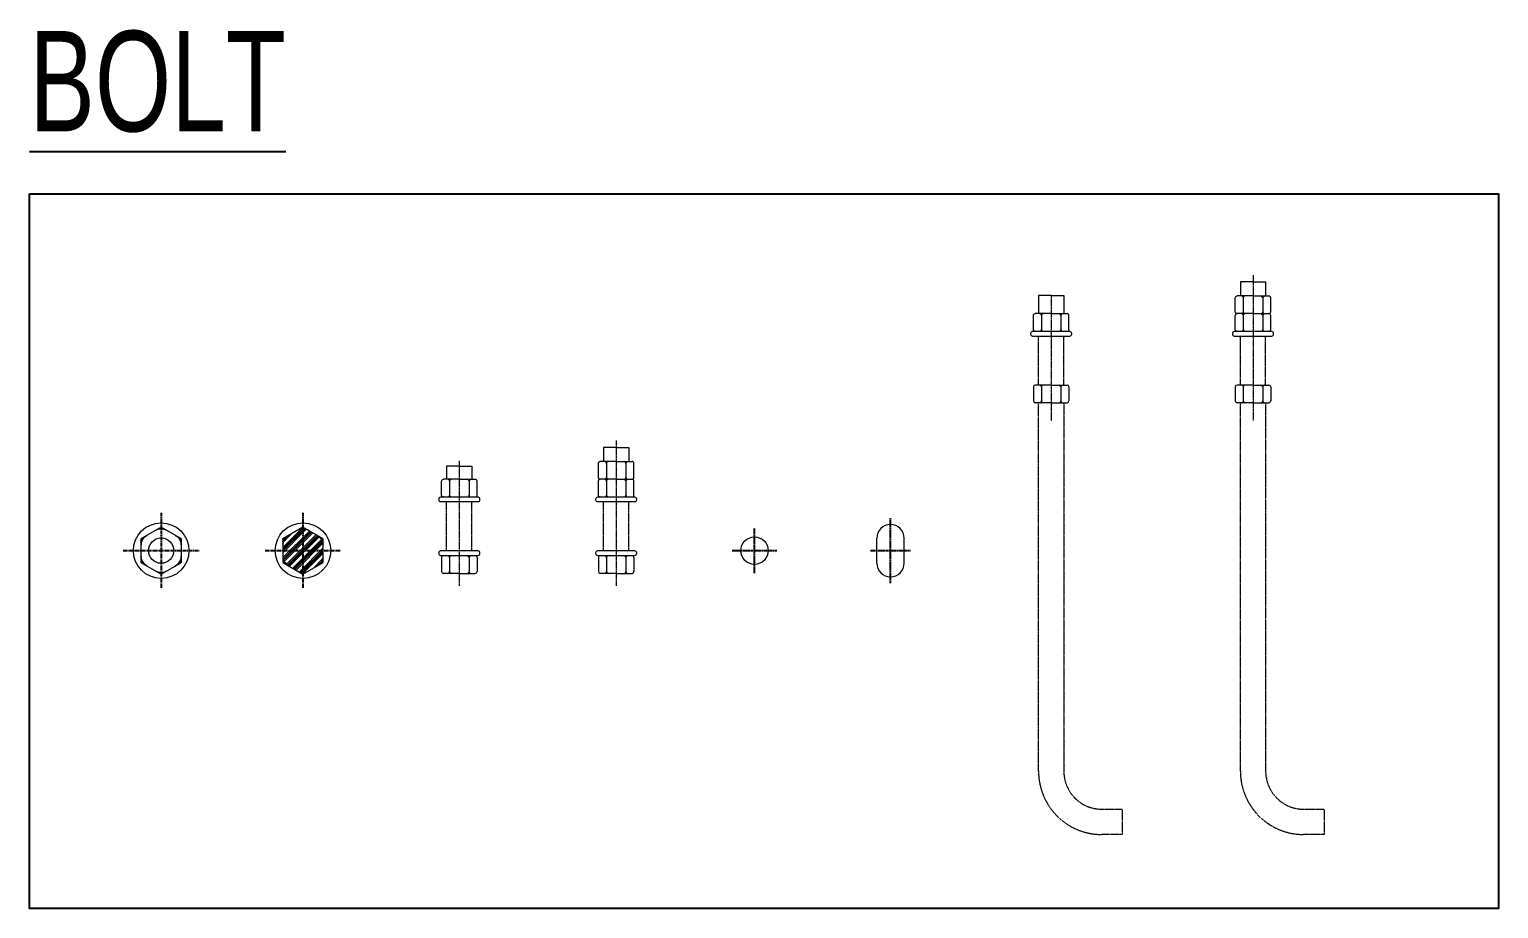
# Model space of a CAD drawing. Header units: millimetres. Extents: x -146681 to 1327256, y -72704 to 46237.
# Drawn here: x -137649 to -136254, y -43015 to -42181 of the extents above; entities that cross this region are included whole.
import ezdxf

# ---------------------------------------------------------------- set-up
doc = ezdxf.new("R2010")
doc.units = ezdxf.units.MM
doc.header["$MEASUREMENT"] = 0
for name, pattern in [('CENTER', [2, 1.25, -0.25, 0.25, -0.25]), ('CENTER2', [1.125, 0.75, -0.125, 0.125, -0.125]), ('HIDDEN2', [0.1875, 0.125, -0.0625])]:
    doc.linetypes.add(name, pattern=pattern)
doc.layers.add('KC2-CENTER', color=242, linetype='CENTER')
doc.layers.add('KC2-THIN', color=8, linetype='Continuous')
doc.layers.add('S-Bolts', color=171, linetype='Continuous', lineweight=15)
doc.layers.add('ZL_BuLon', color=150, linetype='Continuous', lineweight=13)
doc.styles.add('KC2 - Tieu de', font='arial.ttf', dxfattribs={"width": 0.7})
pattern_1 = [(195, (0, -6e-13), (0.147915, -0.552027), [])]
pattern_2 = [(255, (0, -6e-13), (0.552027, -0.147915), [])]
pattern_3 = [(315, (0, -6e-13), (0.404112, 0.404112), [])]
pattern_4 = [(15, (0, -6e-13), (-0.147915, 0.552027), [])]
pattern_5 = [(75, (0, -6e-13), (-0.552027, 0.147915), [])]
pattern_6 = [(135, (0, -6e-13), (-0.404112, -0.404112), [])]
pattern_7 = [(195, (-5859.72523, -9326.06722), (-0.05694019, 0.2125036817), [])]
pattern_8 = [(165, (-5859.72523, 9395.17492), (-0.05694019, -0.2125036817), [])]
pattern_9 = [(345, (5859.72523, -9326.06722), (0.05694019, 0.2125036817), [])]
pattern_10 = [(15, (5859.72523, 9395.17492), (0.05694019, -0.2125036817), [])]
pattern_11 = [(195, (-5859.72523, -9309.26722), (-0.05694019, 0.2125036817), [])]
pattern_12 = [(165, (-5859.72523, 9411.97492), (-0.05694019, -0.2125036817), [])]
pattern_13 = [(345, (5859.72523, -9309.26722), (0.05694019, 0.2125036817), [])]
pattern_14 = [(15, (5859.72523, 9411.97492), (0.05694019, -0.2125036817), [])]
pattern_15 = [(165, (-5859.72523, 9352.22107), (-0.05694019, -0.2125036817), [])]
pattern_16 = [(195, (-5859.72523, -9369.02107), (-0.05694019, 0.2125036817), [])]
pattern_17 = [(15, (5859.72523, 9352.22107), (0.05694019, -0.2125036817), [])]
pattern_18 = [(345, (5859.72523, -9369.02107), (0.05694019, 0.2125036817), [])]

# ---------------------------------------------------------------- blocks, each defined once
blk = doc.blocks.new('BOLT - PLANmt1')
at = {"layer": 'ZL_BuLon'}
h = blk.add_hatch(dxfattribs=at)
h.set_pattern_fill('ANSI31', color=250, scale=0.18, angle=210, style=0)
h.set_pattern_definition(pattern_2)
h.paths.add_polyline_path([(-19.2, 11.1), (-17.8, 10.2, -0.129049), (-13.9, 14.2)])
h.paths.add_polyline_path([(-17.8, 10.2), (-19.2, 11.1), (-19.2, 4.9, -0.129049)])
h = blk.add_hatch(dxfattribs=at)
h.set_pattern_fill('ANSI31', color=250, scale=0.18, angle=150, style=0)
h.set_pattern_definition(pattern_1)
h.paths.add_polyline_path([(0, 22.2), (0, 20.5, -0.129049), (5.3, 19.1)])
h.paths.add_polyline_path([(0, 20.5), (0, 22.2), (-5.3, 19.1, -0.129049)])
h = blk.add_hatch(dxfattribs=at)
h.set_pattern_fill('ANSI31', color=250, scale=0.18, angle=90, style=0)
h.set_pattern_definition(pattern_6)
h.paths.add_polyline_path([(19.2, 11.1), (17.8, 10.2, -0.129049), (19.2, 4.9)])
h.paths.add_polyline_path([(17.8, 10.2), (19.2, 11.1), (13.9, 14.2, -0.129049)])
h = blk.add_hatch(dxfattribs=at)
h.set_pattern_fill('ANSI31', color=250, scale=0.18, angle=270, style=0)
h.set_pattern_definition(pattern_3)
h.paths.add_polyline_path([(-19.2, -11.1), (-17.8, -10.2, -0.129049), (-19.2, -4.9)])
h.paths.add_polyline_path([(-17.8, -10.2), (-19.2, -11.1), (-13.9, -14.2, -0.129049)])
h = blk.add_hatch(dxfattribs=at)
h.set_pattern_fill('ANSI31', color=250, scale=0.18, angle=30, style=0)
h.set_pattern_definition(pattern_5)
h.paths.add_polyline_path([(19.2, -11.1), (17.8, -10.2, -0.129049), (13.9, -14.2)])
h.paths.add_polyline_path([(17.8, -10.2), (19.2, -11.1), (19.2, -4.9, -0.129049)])
h = blk.add_hatch(dxfattribs=at)
h.set_pattern_fill('ANSI31', color=250, scale=0.18, angle=330, style=0)
h.set_pattern_definition(pattern_4)
h.paths.add_polyline_path([(0, -22.2), (0, -20.5, -0.129049), (-5.3, -19.1)])
h.paths.add_polyline_path([(0, -20.5), (0, -22.2), (5.3, -19.1, -0.129049)])
at = {"layer": 'KC2-CENTER', "linetype": 'CENTER2', "ltscale": 5}
blk.add_line((0, 36), (0, -36), dxfattribs=at)
blk.add_lwpolyline([(-36, 0), (36, 0)], dxfattribs=at)
at = {"layer": 'ZL_BuLon', "color": 0, "linetype": 'Continuous'}
blk.add_lwpolyline([(19.2, -11.1), (19.2, 11.1), (0, 22.2), (-19.2, 11.1), (-19.2, -11.1), (0, -22.2)], close=True, dxfattribs=at)
at = {"layer": 'ZL_BuLon', "color": 250, "linetype": 'Continuous'}
blk.add_circle((0, 0), 26.4, dxfattribs=at)
at = {"layer": 'ZL_BuLon'}
blk.add_circle((0, 0), 12, dxfattribs=at)
for centre, start, end in [((-8.4, 4.8), 119.4134, 180.5866), ((0, 9.7), 59.4134, 120.5866), ((8.4, 4.8), 359.4134, 60.5866), ((-8.4, -4.8), 179.4134, 240.5866), ((8.4, -4.8), 299.4134, 0.5866), ((0, -9.7), 239.4134, 300.5866)]:
    blk.add_arc(centre, 10.8, start, end, dxfattribs=at)
blk = doc.blocks.new('BOLT - PLANmt2')
at = {"layer": 'ZL_BuLon'}
h = blk.add_hatch(dxfattribs=at)
h.set_pattern_fill('ANSI34', color=250, scale=0.36, style=0)
h.set_pattern_definition([(45, (0, -6e-13), (-4.8493, 4.8493), []), (45, (1.6164, -6e-13), (-4.8493, 4.8493), []), (45, (3.233, -6e-13), (-4.8493, 4.8493), []), (45, (4.8493, -6e-13), (-4.8493, 4.8493), [])])
h.paths.add_polyline_path([(13.9, 14.2), (5.3, 19.1, 0.129049), (0, 20.5), (0, 0), (19.2, 0), (19.2, 4.7, -0.000002), (19.2, 4.7, 0.000002), (19.2, 4.7), (19.2, 4.9, 0.262471)])
h.paths.add_polyline_path([(0, 20.5, 0.129049), (-5.3, 19.1), (-13.9, 14.2, 0.262471), (-19.2, 4.9), (-19.2, 0), (0, 0)])
h.paths.add_polyline_path([(0, 0), (-19.2, 0), (-19.2, -4.9, 0.262471), (-13.9, -14.2), (-5.3, -19.1, 0.129049), (0, -20.5)])
h.paths.add_polyline_path([(19.2, -4.9), (19.2, 0), (0, 0), (0, -20.5, 0.129049), (5.3, -19.1), (13.9, -14.2, 0.262471)])
h = blk.add_hatch(dxfattribs=at)
h.set_pattern_fill('ANSI31', color=250, scale=0.18, angle=210, style=0)
h.set_pattern_definition(pattern_2)
h.paths.add_polyline_path([(-19.2, 11.1), (-17.8, 10.2, -0.129049), (-13.9, 14.2)])
h.paths.add_polyline_path([(-17.8, 10.2), (-19.2, 11.1), (-19.2, 4.9, -0.129049)])
h = blk.add_hatch(dxfattribs=at)
h.set_pattern_fill('ANSI31', color=250, scale=0.18, angle=150, style=0)
h.set_pattern_definition(pattern_1)
h.paths.add_polyline_path([(0, 22.2), (0, 20.5, -0.129049), (5.3, 19.1)])
h.paths.add_polyline_path([(0, 20.5), (0, 22.2), (-5.3, 19.1, -0.129049)])
h = blk.add_hatch(dxfattribs=at)
h.set_pattern_fill('ANSI31', color=250, scale=0.18, angle=90, style=0)
h.set_pattern_definition(pattern_6)
h.paths.add_polyline_path([(19.2, 11.1), (17.8, 10.2, -0.129049), (19.2, 4.9)])
h.paths.add_polyline_path([(17.8, 10.2), (19.2, 11.1), (13.9, 14.2, -0.129049)])
h = blk.add_hatch(dxfattribs=at)
h.set_pattern_fill('ANSI31', color=250, scale=0.18, angle=270, style=0)
h.set_pattern_definition(pattern_3)
h.paths.add_polyline_path([(-19.2, -11.1), (-17.8, -10.2, -0.129049), (-19.2, -4.9)])
h.paths.add_polyline_path([(-17.8, -10.2), (-19.2, -11.1), (-13.9, -14.2, -0.129049)])
h = blk.add_hatch(dxfattribs=at)
h.set_pattern_fill('ANSI31', color=250, scale=0.18, angle=30, style=0)
h.set_pattern_definition(pattern_5)
h.paths.add_polyline_path([(19.2, -11.1), (17.8, -10.2, -0.129049), (13.9, -14.2)])
h.paths.add_polyline_path([(17.8, -10.2), (19.2, -11.1), (19.2, -4.9, -0.129049)])
h = blk.add_hatch(dxfattribs=at)
h.set_pattern_fill('ANSI31', color=250, scale=0.18, angle=330, style=0)
h.set_pattern_definition(pattern_4)
h.paths.add_polyline_path([(0, -22.2), (0, -20.5, -0.129049), (-5.3, -19.1)])
h.paths.add_polyline_path([(0, -20.5), (0, -22.2), (5.3, -19.1, -0.129049)])
at = {"layer": 'KC2-CENTER', "linetype": 'CENTER2', "ltscale": 5}
blk.add_line((0, 36), (0, -36), dxfattribs=at)
blk.add_lwpolyline([(-36, 0), (36, 0)], dxfattribs=at)
at = {"layer": 'ZL_BuLon', "color": 0, "linetype": 'Continuous'}
blk.add_lwpolyline([(19.2, -11.1), (19.2, 11.1), (0, 22.2), (-19.2, 11.1), (-19.2, -11.1), (0, -22.2)], close=True, dxfattribs=at)
at = {"layer": 'ZL_BuLon', "color": 250, "linetype": 'Continuous'}
blk.add_circle((0, 0), 26.4, dxfattribs=at)
at = {"layer": 'ZL_BuLon'}
for centre, start, end in [((-8.4, 4.8), 119.4134, 180.5866), ((0, 9.7), 59.4134, 120.5866), ((8.4, 4.8), 359.4134, 60.5866), ((-8.4, -4.8), 179.4134, 240.5866), ((8.4, -4.8), 299.4134, 0.5866), ((0, -9.7), 239.4134, 300.5866)]:
    blk.add_arc(centre, 10.8, start, end, dxfattribs=at)
blk = doc.blocks.new('BOLT - PLANmt3')
at = {"layer": 'ZL_BuLon'}
h = blk.add_hatch(dxfattribs=at)
h.set_pattern_fill('ANSI31', color=8, scale=1.76, angle=30, style=0)
h.set_pattern_definition([(195, (-5859.72523, -9326.06722), (-0.05694019, 0.2125036817), [])])
edge = h.paths.add_edge_path()
edge.add_line((-9.2, 66.2), (-9.2, 66.2))
edge.add_ellipse((-10.9, 66), major_axis=(-1.22, -1.22), ratio=1, start_angle=141.1342, end_angle=215.0819)
edge.add_line((-10.6, 67.7), (-10.6, 67.8))
edge.add_line((-10.6, 67.8), (-7.7, 67.8))
edge.add_line((-7.7, 67.8), (-7.7, 67.7))
edge.add_ellipse((-7.5, 66), major_axis=(-1.22, -1.22), ratio=1, start_angle=232.9978, end_angle=308.8658)
h = blk.add_hatch(dxfattribs=at)
h.set_pattern_fill('ANSI31', color=8, scale=1.76, angle=30, style=0)
h.set_pattern_definition([(345, (5859.72523, -9326.06722), (0.05694019, 0.2125036817), [])])
edge = h.paths.add_edge_path()
edge.add_line((9.2, 66.2), (9.2, 66.2))
edge.add_ellipse((10.9, 66), major_axis=(1.22, -1.22), ratio=1, start_angle=144.9181, end_angle=218.8658, ccw=False)
edge.add_line((10.6, 67.7), (10.6, 67.8))
edge.add_line((10.6, 67.8), (7.7, 67.8))
edge.add_line((7.7, 67.8), (7.7, 67.7))
edge.add_ellipse((7.5, 66), major_axis=(1.22, -1.22), ratio=1, start_angle=51.1342, end_angle=127.0022, ccw=False)
h = blk.add_hatch(dxfattribs=at)
h.set_pattern_fill('ANSI31', color=8, scale=1.76, angle=30, style=0)
h.set_pattern_definition([(165, (-5859.72523, 9395.17492), (-0.05694019, -0.2125036817), [])])
edge = h.paths.add_edge_path()
edge.add_line((-9.2, 52.5), (-9.2, 52.5))
edge.add_ellipse((-10.9, 52.7), major_axis=(-1.22, -1.22), ratio=1, start_angle=54.9181, end_angle=128.8658, ccw=False)
edge.add_line((-10.6, 51), (-10.6, 51))
edge.add_line((-10.6, 51), (-7.7, 51))
edge.add_line((-7.7, 51), (-7.7, 51))
edge.add_ellipse((-7.5, 52.7), major_axis=(-1.22, -1.22), ratio=1, start_angle=321.1342, end_angle=397.0022, ccw=False)
h = blk.add_hatch(dxfattribs=at)
h.set_pattern_fill('ANSI31', color=8, scale=1.76, angle=30, style=0)
h.set_pattern_definition([(15, (5859.72523, 9395.17492), (0.05694019, -0.2125036817), [])])
edge = h.paths.add_edge_path()
edge.add_line((9.2, 52.5), (9.2, 52.5))
edge.add_ellipse((10.9, 52.7), major_axis=(1.22, -1.22), ratio=1, start_angle=231.1342, end_angle=305.0819)
edge.add_line((10.6, 51), (10.6, 51))
edge.add_line((10.6, 51), (7.7, 51))
edge.add_line((7.7, 51), (7.7, 51))
edge.add_ellipse((7.5, 52.7), major_axis=(1.22, -1.22), ratio=1, start_angle=-37.0022, end_angle=38.8658)
h = blk.add_hatch(dxfattribs=at)
h.set_pattern_fill('ANSI31', color=8, scale=1.76, angle=30, style=0)
h.set_pattern_definition([(195, (-5859.72523, -9373.82107), (-0.05694019, 0.2125036817), [])])
edge = h.paths.add_edge_path()
edge.add_line((-9.2, -6.3), (-9.2, -6.3))
edge.add_ellipse((-10.9, -6.5), major_axis=(-1.22, -1.22), ratio=1, start_angle=141.1342, end_angle=215.0819)
edge.add_line((-10.6, -4.8), (-10.6, -4.8))
edge.add_line((-10.6, -4.8), (-7.7, -4.8))
edge.add_line((-7.7, -4.8), (-7.7, -4.8))
edge.add_ellipse((-7.5, -6.5), major_axis=(-1.22, -1.22), ratio=1, start_angle=232.9978, end_angle=308.8658)
h = blk.add_hatch(dxfattribs=at)
h.set_pattern_fill('ANSI31', color=8, scale=1.76, angle=30, style=0)
h.set_pattern_definition([(345, (5859.72523, -9373.82107), (0.05694019, 0.2125036817), [])])
edge = h.paths.add_edge_path()
edge.add_line((9.2, -6.3), (9.2, -6.3))
edge.add_ellipse((10.9, -6.5), major_axis=(1.22, -1.22), ratio=1, start_angle=144.9181, end_angle=218.8658, ccw=False)
edge.add_line((10.6, -4.8), (10.6, -4.8))
edge.add_line((10.6, -4.8), (7.7, -4.8))
edge.add_line((7.7, -4.8), (7.7, -4.8))
edge.add_ellipse((7.5, -6.5), major_axis=(1.22, -1.22), ratio=1, start_angle=51.1342, end_angle=127.0022, ccw=False)
h = blk.add_hatch(dxfattribs=at)
h.set_pattern_fill('ANSI31', color=8, scale=1.76, angle=30, style=0)
h.set_pattern_definition([(165, (-5859.72523, 9347.42107), (-0.05694019, -0.2125036817), [])])
edge = h.paths.add_edge_path()
edge.add_line((-9.2, -20.1), (-9.2, -20.1))
edge.add_ellipse((-10.9, -19.9), major_axis=(-1.22, -1.22), ratio=1, start_angle=54.9181, end_angle=128.8658, ccw=False)
edge.add_line((-10.6, -21.6), (-10.6, -21.6))
edge.add_line((-10.6, -21.6), (-7.7, -21.6))
edge.add_line((-7.7, -21.6), (-7.7, -21.6))
edge.add_ellipse((-7.5, -19.9), major_axis=(-1.22, -1.22), ratio=1, start_angle=321.1342, end_angle=397.0022, ccw=False)
h = blk.add_hatch(dxfattribs=at)
h.set_pattern_fill('ANSI31', color=8, scale=1.76, angle=30, style=0)
h.set_pattern_definition([(15, (5859.72523, 9347.42107), (0.05694019, -0.2125036817), [])])
edge = h.paths.add_edge_path()
edge.add_line((9.2, -20.1), (9.2, -20.1))
edge.add_ellipse((10.9, -19.9), major_axis=(1.22, -1.22), ratio=1, start_angle=231.1342, end_angle=305.0819)
edge.add_line((10.6, -21.6), (10.6, -21.6))
edge.add_line((10.6, -21.6), (7.7, -21.6))
edge.add_line((7.7, -21.6), (7.7, -21.6))
edge.add_ellipse((7.5, -19.9), major_axis=(1.22, -1.22), ratio=1, start_angle=-37.0022, end_angle=38.8658)
at = {"layer": 'ZL_BuLon', "color": 8, "linetype": 'CENTER2'}
blk.add_line((0, 85.3), (0, -33.5), dxfattribs=at)
at = {"layer": 'ZL_BuLon', "color": 8}
for p, q in [((0, 67.8), (-15.1, 67.8)), ((-9.2, 66), (-9.2, 52.7)), ((0, 67.8), (15.1, 67.8)), ((9.2, 66), (9.2, 52.7)), ((-16.8, -6.5), (-16.8, -19.9)), ((-9.2, -6.5), (-9.2, -19.9)), ((9.2, -6.5), (9.2, -19.9)), ((16.8, -6.5), (16.8, -19.9)), ((0, -21.6), (-15.1, -21.6)), ((0, -21.6), (15.1, -21.6))]:
    blk.add_line(p, q, dxfattribs=at)
at = {"layer": 'ZL_BuLon', "color": 3, "linetype": 'HIDDEN2'}
for p, q in [((-12, 0), (-12, 46.2)), ((12, 0), (12, 46.2))]:
    blk.add_line(p, q, dxfattribs=at)
at = {"layer": 'ZL_BuLon', "color": 3}
for points in [[(0, 80.3), (-11.8, 80.3, 0.414214), (-12, 80.1), (-12, 67.8)], [(0, 80.3), (11.8, 80.3, -0.414214), (12, 80.1), (12, 67.8)]]:
    blk.add_lwpolyline(points, format="xyb", dxfattribs=at)
at = {"layer": 'ZL_BuLon', "color": 8}
for points in [[(-15.1, 51, -0.414214), (-16.8, 52.7), (-16.8, 66, -0.414214), (-15.1, 67.8)], [(15.1, 51, 0.414214), (16.8, 52.7), (16.8, 66, 0.414214), (15.1, 67.8)]]:
    blk.add_lwpolyline(points, format="xyb", dxfattribs=at)
at = {"layer": 'ZL_BuLon', "color": 3}
for points in [[(0, 46.2), (-17.5, 46.2, -0.414214), (-19.2, 47.9), (-19.2, 49.2, -0.414214), (-17.5, 51), (0, 51), (17.5, 51, -0.414214), (19.2, 49.2), (19.2, 47.9, -0.414214), (17.5, 46.2)], [(0, -4.8), (-17.5, -4.8, -0.414214), (-19.2, -3.1), (-19.2, -1.7, -0.414214), (-17.5, 0), (0, 0), (17.5, 0, -0.414214), (19.2, -1.7), (19.2, -3.1, -0.414214), (17.5, -4.8)]]:
    blk.add_lwpolyline(points, format="xyb", close=True, dxfattribs=at)
at = {"layer": 'ZL_BuLon', "color": 8}
blk.add_lwpolyline([(-15.1, 51), (0, 51)], dxfattribs=at)
for centre, start, end in [((-10.9, 66), 360, 90), ((-10.9, 66), 360, 90), ((-7.5, 66), 90, 180), ((-7.5, 66), 90, 180), ((7.5, 66), 360, 90), ((7.5, 66), 360, 90), ((10.9, 66), 90, 180), ((10.9, 66), 90, 180), ((-10.9, 52.7), 270, 0), ((-7.5, 52.7), 180, 270), ((7.5, 52.7), 270, 0), ((10.9, 52.7), 180, 270), ((-15.1, -6.5), 90, 180), ((-10.9, -6.5), 360, 90), ((-10.9, -6.5), 360, 90), ((-7.5, -6.5), 90, 180), ((-7.5, -6.5), 90, 180), ((7.5, -6.5), 360, 90), ((7.5, -6.5), 360, 90), ((10.9, -6.5), 90, 180), ((10.9, -6.5), 90, 180), ((15.1, -6.5), 360, 90), ((-15.1, -19.9), 180, 270), ((-10.9, -19.9), 270, 0), ((-7.5, -19.9), 180, 270), ((7.5, -19.9), 270, 0), ((10.9, -19.9), 180, 270), ((15.1, -19.9), 270, 0)]:
    blk.add_arc(centre, 1.72, start, end, dxfattribs=at)
blk = doc.blocks.new('*U27')
at = {"layer": 'ZL_BuLon'}
h = blk.add_hatch(dxfattribs=at)
h.set_pattern_fill('ANSI31', color=8, scale=1.76, angle=30, style=0)
h.set_pattern_definition(pattern_11)
edge = h.paths.add_edge_path()
edge.add_line((-9.2, 83), (-9.2, 83))
edge.add_ellipse((-10.9, 82.8), major_axis=(-1.22, -1.22), ratio=1, start_angle=141.1342, end_angle=215.0819)
edge.add_line((-10.6, 84.5), (-10.6, 84.6))
edge.add_line((-10.6, 84.6), (-7.7, 84.6))
edge.add_line((-7.7, 84.6), (-7.7, 84.5))
edge.add_ellipse((-7.5, 82.8), major_axis=(-1.22, -1.22), ratio=1, start_angle=232.9978, end_angle=308.8658)
h = blk.add_hatch(dxfattribs=at)
h.set_pattern_fill('ANSI31', color=8, scale=1.76, angle=30, style=0)
h.set_pattern_definition(pattern_13)
edge = h.paths.add_edge_path()
edge.add_line((9.2, 83), (9.2, 83))
edge.add_ellipse((10.9, 82.8), major_axis=(1.22, -1.22), ratio=1, start_angle=144.9181, end_angle=218.8658, ccw=False)
edge.add_line((10.6, 84.5), (10.6, 84.6))
edge.add_line((10.6, 84.6), (7.7, 84.6))
edge.add_line((7.7, 84.6), (7.7, 84.5))
edge.add_ellipse((7.5, 82.8), major_axis=(1.22, -1.22), ratio=1, start_angle=51.1342, end_angle=127.0022, ccw=False)
h = blk.add_hatch(dxfattribs=at)
h.set_pattern_fill('ANSI31', color=8, scale=1.76, angle=30, style=0)
h.set_pattern_definition(pattern_12)
edge = h.paths.add_edge_path()
edge.add_line((-9.2, 69.3), (-9.2, 69.3))
edge.add_ellipse((-10.9, 69.5), major_axis=(-1.22, -1.22), ratio=1, start_angle=54.9181, end_angle=128.8658, ccw=False)
edge.add_line((-10.6, 67.8), (-10.6, 67.8))
edge.add_line((-10.6, 67.8), (-7.7, 67.8))
edge.add_line((-7.7, 67.8), (-7.7, 67.8))
edge.add_ellipse((-7.5, 69.5), major_axis=(-1.22, -1.22), ratio=1, start_angle=321.1342, end_angle=397.0022, ccw=False)
h = blk.add_hatch(dxfattribs=at)
h.set_pattern_fill('ANSI31', color=8, scale=1.76, angle=30, style=0)
h.set_pattern_definition(pattern_7)
edge = h.paths.add_edge_path()
edge.add_line((-9.2, 66.2), (-9.2, 66.2))
edge.add_ellipse((-10.9, 66), major_axis=(-1.22, -1.22), ratio=1, start_angle=141.1342, end_angle=215.0819)
edge.add_line((-10.6, 67.7), (-10.6, 67.8))
edge.add_line((-10.6, 67.8), (-7.7, 67.8))
edge.add_line((-7.7, 67.8), (-7.7, 67.7))
edge.add_ellipse((-7.5, 66), major_axis=(-1.22, -1.22), ratio=1, start_angle=232.9978, end_angle=308.8658)
h = blk.add_hatch(dxfattribs=at)
h.set_pattern_fill('ANSI31', color=8, scale=1.76, angle=30, style=0)
h.set_pattern_definition(pattern_14)
edge = h.paths.add_edge_path()
edge.add_line((9.2, 69.3), (9.2, 69.3))
edge.add_ellipse((10.9, 69.5), major_axis=(1.22, -1.22), ratio=1, start_angle=231.1342, end_angle=305.0819)
edge.add_line((10.6, 67.8), (10.6, 67.8))
edge.add_line((10.6, 67.8), (7.7, 67.8))
edge.add_line((7.7, 67.8), (7.7, 67.8))
edge.add_ellipse((7.5, 69.5), major_axis=(1.22, -1.22), ratio=1, start_angle=-37.0022, end_angle=38.8658)
h = blk.add_hatch(dxfattribs=at)
h.set_pattern_fill('ANSI31', color=8, scale=1.76, angle=30, style=0)
h.set_pattern_definition(pattern_9)
edge = h.paths.add_edge_path()
edge.add_line((9.2, 66.2), (9.2, 66.2))
edge.add_ellipse((10.9, 66), major_axis=(1.22, -1.22), ratio=1, start_angle=144.9181, end_angle=218.8658, ccw=False)
edge.add_line((10.6, 67.7), (10.6, 67.8))
edge.add_line((10.6, 67.8), (7.7, 67.8))
edge.add_line((7.7, 67.8), (7.7, 67.7))
edge.add_ellipse((7.5, 66), major_axis=(1.22, -1.22), ratio=1, start_angle=51.1342, end_angle=127.0022, ccw=False)
h = blk.add_hatch(dxfattribs=at)
h.set_pattern_fill('ANSI31', color=8, scale=1.76, angle=30, style=0)
h.set_pattern_definition(pattern_8)
edge = h.paths.add_edge_path()
edge.add_line((-9.2, 52.5), (-9.2, 52.5))
edge.add_ellipse((-10.9, 52.7), major_axis=(-1.22, -1.22), ratio=1, start_angle=54.9181, end_angle=128.8658, ccw=False)
edge.add_line((-10.6, 51), (-10.6, 51))
edge.add_line((-10.6, 51), (-7.7, 51))
edge.add_line((-7.7, 51), (-7.7, 51))
edge.add_ellipse((-7.5, 52.7), major_axis=(-1.22, -1.22), ratio=1, start_angle=321.1342, end_angle=397.0022, ccw=False)
h = blk.add_hatch(dxfattribs=at)
h.set_pattern_fill('ANSI31', color=8, scale=1.76, angle=30, style=0)
h.set_pattern_definition(pattern_10)
edge = h.paths.add_edge_path()
edge.add_line((9.2, 52.5), (9.2, 52.5))
edge.add_ellipse((10.9, 52.7), major_axis=(1.22, -1.22), ratio=1, start_angle=231.1342, end_angle=305.0819)
edge.add_line((10.6, 51), (10.6, 51))
edge.add_line((10.6, 51), (7.7, 51))
edge.add_line((7.7, 51), (7.7, 51))
edge.add_ellipse((7.5, 52.7), major_axis=(1.22, -1.22), ratio=1, start_angle=-37.0022, end_angle=38.8658)
h = blk.add_hatch(dxfattribs=at)
h.set_pattern_fill('ANSI31', color=8, scale=1.76, angle=30, style=0)
h.set_pattern_definition([(195, (-5859.72523, -9373.82107), (-0.05694019, 0.2125036817), [])])
edge = h.paths.add_edge_path()
edge.add_line((-9.2, -6.3), (-9.2, -6.3))
edge.add_ellipse((-10.9, -6.5), major_axis=(-1.22, -1.22), ratio=1, start_angle=141.1342, end_angle=215.0819)
edge.add_line((-10.6, -4.8), (-10.6, -4.8))
edge.add_line((-10.6, -4.8), (-7.7, -4.8))
edge.add_line((-7.7, -4.8), (-7.7, -4.8))
edge.add_ellipse((-7.5, -6.5), major_axis=(-1.22, -1.22), ratio=1, start_angle=232.9978, end_angle=308.8658)
h = blk.add_hatch(dxfattribs=at)
h.set_pattern_fill('ANSI31', color=8, scale=1.76, angle=30, style=0)
h.set_pattern_definition([(345, (5859.72523, -9373.82107), (0.05694019, 0.2125036817), [])])
edge = h.paths.add_edge_path()
edge.add_line((9.2, -6.3), (9.2, -6.3))
edge.add_ellipse((10.9, -6.5), major_axis=(1.22, -1.22), ratio=1, start_angle=144.9181, end_angle=218.8658, ccw=False)
edge.add_line((10.6, -4.8), (10.6, -4.8))
edge.add_line((10.6, -4.8), (7.7, -4.8))
edge.add_line((7.7, -4.8), (7.7, -4.8))
edge.add_ellipse((7.5, -6.5), major_axis=(1.22, -1.22), ratio=1, start_angle=51.1342, end_angle=127.0022, ccw=False)
h = blk.add_hatch(dxfattribs=at)
h.set_pattern_fill('ANSI31', color=8, scale=1.76, angle=30, style=0)
h.set_pattern_definition([(165, (-5859.72523, 9347.42107), (-0.05694019, -0.2125036817), [])])
edge = h.paths.add_edge_path()
edge.add_line((-9.2, -20.1), (-9.2, -20.1))
edge.add_ellipse((-10.9, -19.9), major_axis=(-1.22, -1.22), ratio=1, start_angle=54.9181, end_angle=128.8658, ccw=False)
edge.add_line((-10.6, -21.6), (-10.6, -21.6))
edge.add_line((-10.6, -21.6), (-7.7, -21.6))
edge.add_line((-7.7, -21.6), (-7.7, -21.6))
edge.add_ellipse((-7.5, -19.9), major_axis=(-1.22, -1.22), ratio=1, start_angle=321.1342, end_angle=397.0022, ccw=False)
h = blk.add_hatch(dxfattribs=at)
h.set_pattern_fill('ANSI31', color=8, scale=1.76, angle=30, style=0)
h.set_pattern_definition([(15, (5859.72523, 9347.42107), (0.05694019, -0.2125036817), [])])
edge = h.paths.add_edge_path()
edge.add_line((9.2, -20.1), (9.2, -20.1))
edge.add_ellipse((10.9, -19.9), major_axis=(1.22, -1.22), ratio=1, start_angle=231.1342, end_angle=305.0819)
edge.add_line((10.6, -21.6), (10.6, -21.6))
edge.add_line((10.6, -21.6), (7.7, -21.6))
edge.add_line((7.7, -21.6), (7.7, -21.6))
edge.add_ellipse((7.5, -19.9), major_axis=(1.22, -1.22), ratio=1, start_angle=-37.0022, end_angle=38.8658)
at = {"layer": 'ZL_BuLon', "color": 8, "linetype": 'CENTER2'}
blk.add_line((0, 104.4), (0, -33.5), dxfattribs=at)
at = {"layer": 'ZL_BuLon', "color": 8}
for p, q in [((0, 84.6), (-15.1, 84.6)), ((0, 84.6), (15.1, 84.6)), ((-9.2, 82.8), (-9.2, 69.5)), ((9.2, 82.8), (9.2, 69.5)), ((0, 67.8), (-15.1, 67.8)), ((-9.2, 66), (-9.2, 52.7)), ((0, 67.8), (15.1, 67.8)), ((9.2, 66), (9.2, 52.7)), ((-16.8, -6.5), (-16.8, -19.9)), ((-9.2, -6.5), (-9.2, -19.9)), ((9.2, -6.5), (9.2, -19.9)), ((16.8, -6.5), (16.8, -19.9)), ((0, -21.6), (-15.1, -21.6)), ((0, -21.6), (15.1, -21.6))]:
    blk.add_line(p, q, dxfattribs=at)
at = {"layer": 'ZL_BuLon', "color": 3, "linetype": 'HIDDEN2'}
for p, q in [((-12, 0), (-12, 46.2)), ((12, 0), (12, 46.2))]:
    blk.add_line(p, q, dxfattribs=at)
at = {"layer": 'ZL_BuLon', "color": 3}
for points in [[(0, 97.8), (-11.8, 97.8, 0.414214), (-12, 97.5), (-12, 84.6)], [(0, 97.8), (11.8, 97.8, -0.414214), (12, 97.5), (12, 84.6)]]:
    blk.add_lwpolyline(points, format="xyb", dxfattribs=at)
at = {"layer": 'ZL_BuLon', "color": 8}
for points in [[(-15.1, 67.8, -0.414214), (-16.8, 69.5), (-16.8, 82.8, -0.414214), (-15.1, 84.6)], [(15.1, 67.8, 0.414214), (16.8, 69.5), (16.8, 82.8, 0.414214), (15.1, 84.6)], [(-15.1, 51, -0.414214), (-16.8, 52.7), (-16.8, 66, -0.414214), (-15.1, 67.8)], [(15.1, 51, 0.414214), (16.8, 52.7), (16.8, 66, 0.414214), (15.1, 67.8)]]:
    blk.add_lwpolyline(points, format="xyb", dxfattribs=at)
at = {"layer": 'ZL_BuLon', "color": 3}
for points in [[(0, 46.2), (-17.5, 46.2, -0.414214), (-19.2, 47.9), (-19.2, 49.2, -0.414214), (-17.5, 51), (0, 51), (17.5, 51, -0.414214), (19.2, 49.2), (19.2, 47.9, -0.414214), (17.5, 46.2)], [(0, -4.8), (-17.5, -4.8, -0.414214), (-19.2, -3.1), (-19.2, -1.7, -0.414214), (-17.5, 0), (0, 0), (17.5, 0, -0.414214), (19.2, -1.7), (19.2, -3.1, -0.414214), (17.5, -4.8)]]:
    blk.add_lwpolyline(points, format="xyb", close=True, dxfattribs=at)
at = {"layer": 'ZL_BuLon', "color": 8}
blk.add_lwpolyline([(-15.1, 51), (0, 51)], dxfattribs=at)
for centre, start, end in [((-10.9, 82.8), 360, 90), ((-10.9, 82.8), 360, 90), ((-7.5, 82.8), 90, 180), ((-7.5, 82.8), 90, 180), ((7.5, 82.8), 360, 90), ((7.5, 82.8), 360, 90), ((10.9, 82.8), 90, 180), ((10.9, 82.8), 90, 180), ((-10.9, 69.5), 270, 0), ((-10.9, 66), 360, 90), ((-10.9, 66), 360, 90), ((-7.5, 69.5), 180, 270), ((-7.5, 66), 90, 180), ((-7.5, 66), 90, 180), ((7.5, 69.5), 270, 0), ((7.5, 66), 360, 90), ((7.5, 66), 360, 90), ((10.9, 69.5), 180, 270), ((10.9, 66), 90, 180), ((10.9, 66), 90, 180), ((-10.9, 52.7), 270, 0), ((-7.5, 52.7), 180, 270), ((7.5, 52.7), 270, 0), ((10.9, 52.7), 180, 270), ((-15.1, -6.5), 90, 180), ((-10.9, -6.5), 360, 90), ((-10.9, -6.5), 360, 90), ((-7.5, -6.5), 90, 180), ((-7.5, -6.5), 90, 180), ((7.5, -6.5), 360, 90), ((7.5, -6.5), 360, 90), ((10.9, -6.5), 90, 180), ((10.9, -6.5), 90, 180), ((15.1, -6.5), 360, 90), ((-15.1, -19.9), 180, 270), ((-10.9, -19.9), 270, 0), ((-7.5, -19.9), 180, 270), ((7.5, -19.9), 270, 0), ((10.9, -19.9), 180, 270), ((15.1, -19.9), 270, 0)]:
    blk.add_arc(centre, 1.72, start, end, dxfattribs=at)
blk = doc.blocks.new('BOLT - PLANmt4')
at = {"layer": 'KC2-CENTER', "color": 6, "linetype": 'CENTER2'}
for p, q in [((0, -21.3), (0, 21.3)), ((-21.3, 0), (21.3, 0))]:
    blk.add_line(p, q, dxfattribs=at)
at = {"layer": 'ZL_BuLon', "color": 0}
blk.add_circle((0, 0), 13, dxfattribs=at)
blk = doc.blocks.new('BOLT - PLANmt5')
at = {"layer": 'KC2-CENTER', "color": 6, "linetype": 'CENTER2'}
for points in [[(0, -30.7), (0, 30.7)], [(-18.9, 0), (18.9, 0)]]:
    blk.add_lwpolyline(points, dxfattribs=at)
at = {"layer": 'ZL_BuLon'}
for points in [[(-13, -11.8), (-13, 11.8)], [(13, -11.8), (13, 11.8)]]:
    blk.add_lwpolyline(points, dxfattribs=at)
for centre, start, end in [((0, 11.8), 0, 180), ((0, -11.8), 180, 0)]:
    blk.add_arc(centre, 13, start, end, dxfattribs=at)
blk = doc.blocks.new('*U30')
at = {"layer": 'ZL_BuLon'}
h = blk.add_hatch(dxfattribs=at)
h.set_pattern_fill('ANSI31', color=8, scale=1.76, angle=30, style=0)
h.set_pattern_definition(pattern_7)
edge = h.paths.add_edge_path()
edge.add_line((-9.2, 66.2), (-9.2, 66.2))
edge.add_ellipse((-10.9, 66), major_axis=(-1.22, -1.22), ratio=1, start_angle=141.1342, end_angle=215.0819)
edge.add_line((-10.6, 67.7), (-10.6, 67.8))
edge.add_line((-10.6, 67.8), (-7.7, 67.8))
edge.add_line((-7.7, 67.8), (-7.7, 67.7))
edge.add_ellipse((-7.5, 66), major_axis=(-1.22, -1.22), ratio=1, start_angle=232.9978, end_angle=308.8658)
h = blk.add_hatch(dxfattribs=at)
h.set_pattern_fill('ANSI31', color=8, scale=1.76, angle=30, style=0)
h.set_pattern_definition(pattern_9)
edge = h.paths.add_edge_path()
edge.add_line((9.2, 66.2), (9.2, 66.2))
edge.add_ellipse((10.9, 66), major_axis=(1.22, -1.22), ratio=1, start_angle=144.9181, end_angle=218.8658, ccw=False)
edge.add_line((10.6, 67.7), (10.6, 67.8))
edge.add_line((10.6, 67.8), (7.7, 67.8))
edge.add_line((7.7, 67.8), (7.7, 67.7))
edge.add_ellipse((7.5, 66), major_axis=(1.22, -1.22), ratio=1, start_angle=51.1342, end_angle=127.0022, ccw=False)
h = blk.add_hatch(dxfattribs=at)
h.set_pattern_fill('ANSI31', color=8, scale=1.76, angle=30, style=0)
h.set_pattern_definition(pattern_8)
edge = h.paths.add_edge_path()
edge.add_line((-9.2, 52.5), (-9.2, 52.5))
edge.add_ellipse((-10.9, 52.7), major_axis=(-1.22, -1.22), ratio=1, start_angle=54.9181, end_angle=128.8658, ccw=False)
edge.add_line((-10.6, 51), (-10.6, 51))
edge.add_line((-10.6, 51), (-7.7, 51))
edge.add_line((-7.7, 51), (-7.7, 51))
edge.add_ellipse((-7.5, 52.7), major_axis=(-1.22, -1.22), ratio=1, start_angle=321.1342, end_angle=397.0022, ccw=False)
h = blk.add_hatch(dxfattribs=at)
h.set_pattern_fill('ANSI31', color=8, scale=1.76, angle=30, style=0)
h.set_pattern_definition(pattern_10)
edge = h.paths.add_edge_path()
edge.add_line((9.2, 52.5), (9.2, 52.5))
edge.add_ellipse((10.9, 52.7), major_axis=(1.22, -1.22), ratio=1, start_angle=231.1342, end_angle=305.0819)
edge.add_line((10.6, 51), (10.6, 51))
edge.add_line((10.6, 51), (7.7, 51))
edge.add_line((7.7, 51), (7.7, 51))
edge.add_ellipse((7.5, 52.7), major_axis=(1.22, -1.22), ratio=1, start_angle=-37.0022, end_angle=38.8658)
h = blk.add_hatch(dxfattribs=at)
h.set_pattern_fill('ANSI31', color=8, scale=1.76, angle=30, style=0)
h.set_pattern_definition(pattern_16)
edge = h.paths.add_edge_path()
edge.add_line((-9.2, -1.5), (-9.2, -1.5))
edge.add_ellipse((-10.9, -1.7), major_axis=(-1.22, -1.22), ratio=1, start_angle=141.1342, end_angle=215.0819)
edge.add_line((-10.6, 0), (-10.6, 0))
edge.add_line((-10.6, 0), (-7.7, 0))
edge.add_line((-7.7, 0), (-7.7, 0))
edge.add_ellipse((-7.5, -1.7), major_axis=(-1.22, -1.22), ratio=1, start_angle=232.9978, end_angle=308.8658)
h = blk.add_hatch(dxfattribs=at)
h.set_pattern_fill('ANSI31', color=8, scale=1.76, angle=30, style=0)
h.set_pattern_definition(pattern_18)
edge = h.paths.add_edge_path()
edge.add_line((9.2, -1.5), (9.2, -1.5))
edge.add_ellipse((10.9, -1.7), major_axis=(1.22, -1.22), ratio=1, start_angle=144.9181, end_angle=218.8658, ccw=False)
edge.add_line((10.6, 0), (10.6, 0))
edge.add_line((10.6, 0), (7.7, 0))
edge.add_line((7.7, 0), (7.7, 0))
edge.add_ellipse((7.5, -1.7), major_axis=(1.22, -1.22), ratio=1, start_angle=51.1342, end_angle=127.0022, ccw=False)
h = blk.add_hatch(dxfattribs=at)
h.set_pattern_fill('ANSI31', color=8, scale=1.76, angle=30, style=0)
h.set_pattern_definition(pattern_15)
edge = h.paths.add_edge_path()
edge.add_line((-9.2, -15.3), (-9.2, -15.3))
edge.add_ellipse((-10.9, -15.1), major_axis=(-1.22, -1.22), ratio=1, start_angle=54.9181, end_angle=128.8658, ccw=False)
edge.add_line((-10.6, -16.8), (-10.6, -16.8))
edge.add_line((-10.6, -16.8), (-7.7, -16.8))
edge.add_line((-7.7, -16.8), (-7.7, -16.8))
edge.add_ellipse((-7.5, -15.1), major_axis=(-1.22, -1.22), ratio=1, start_angle=321.1342, end_angle=397.0022, ccw=False)
h = blk.add_hatch(dxfattribs=at)
h.set_pattern_fill('ANSI31', color=8, scale=1.76, angle=30, style=0)
h.set_pattern_definition(pattern_17)
edge = h.paths.add_edge_path()
edge.add_line((9.2, -15.3), (9.2, -15.3))
edge.add_ellipse((10.9, -15.1), major_axis=(1.22, -1.22), ratio=1, start_angle=231.1342, end_angle=305.0819)
edge.add_line((10.6, -16.8), (10.6, -16.8))
edge.add_line((10.6, -16.8), (7.7, -16.8))
edge.add_line((7.7, -16.8), (7.7, -16.8))
edge.add_ellipse((7.5, -15.1), major_axis=(1.22, -1.22), ratio=1, start_angle=-37.0022, end_angle=38.8658)
at = {"layer": 'ZL_BuLon', "color": 8, "linetype": 'CENTER2'}
blk.add_line((0, 85.3), (0, -33.5), dxfattribs=at)
at = {"layer": 'ZL_BuLon', "color": 8}
for p, q in [((0, 67.8), (-15.1, 67.8)), ((-9.2, 66), (-9.2, 52.7)), ((0, 67.8), (15.1, 67.8)), ((9.2, 66), (9.2, 52.7)), ((-16.8, -1.7), (-16.8, -15.1)), ((0, 0), (-15.1, 0)), ((-9.2, -1.7), (-9.2, -15.1)), ((0, 0), (15.1, 0)), ((9.2, -1.7), (9.2, -15.1)), ((16.8, -1.7), (16.8, -15.1)), ((0, -16.8), (-15.1, -16.8)), ((0, -16.8), (15.1, -16.8))]:
    blk.add_line(p, q, dxfattribs=at)
at = {"layer": 'ZL_BuLon', "color": 3, "linetype": 'HIDDEN2'}
for p, q in [((-12, 0), (-12, 46.2)), ((12, 0), (12, 46.2))]:
    blk.add_line(p, q, dxfattribs=at)
at = {"layer": 'ZL_BuLon', "color": 3}
for points in [[(0, 85.1), (-11.8, 85.1, 0.414214), (-12, 84.9), (-12, 67.8)], [(0, 85.1), (11.8, 85.1, -0.414214), (12, 84.9), (12, 67.8)]]:
    blk.add_lwpolyline(points, format="xyb", dxfattribs=at)
at = {"layer": 'ZL_BuLon', "color": 8}
for points in [[(-15.1, 51, -0.414214), (-16.8, 52.7), (-16.8, 66, -0.414214), (-15.1, 67.8)], [(15.1, 51, 0.414214), (16.8, 52.7), (16.8, 66, 0.414214), (15.1, 67.8)]]:
    blk.add_lwpolyline(points, format="xyb", dxfattribs=at)
at = {"layer": 'ZL_BuLon', "color": 3}
blk.add_lwpolyline([(0, 46.2), (-17.5, 46.2, -0.414214), (-19.2, 47.9), (-19.2, 49.2, -0.414214), (-17.5, 51), (0, 51), (17.5, 51, -0.414214), (19.2, 49.2), (19.2, 47.9, -0.414214), (17.5, 46.2)], format="xyb", close=True, dxfattribs=at)
at = {"layer": 'ZL_BuLon', "color": 8}
blk.add_lwpolyline([(-15.1, 51), (0, 51)], dxfattribs=at)
at = {"layer": 'ZL_BuLon', "color": 3, "linetype": 'HIDDEN2'}
blk.add_lwpolyline([(12, -16.8), (12, -366.4, 0.414214), (48, -402.4), (67.5, -402.4), (67.5, -426.4), (48, -426.4, -0.414214), (-12, -366.4), (-12, -16.8)], format="xyb", dxfattribs=at)
at = {"layer": 'ZL_BuLon', "color": 8}
for centre, start, end in [((-10.9, 66), 360, 90), ((-10.9, 66), 360, 90), ((-7.5, 66), 90, 180), ((-7.5, 66), 90, 180), ((7.5, 66), 360, 90), ((7.5, 66), 360, 90), ((10.9, 66), 90, 180), ((10.9, 66), 90, 180), ((-10.9, 52.7), 270, 0), ((-7.5, 52.7), 180, 270), ((7.5, 52.7), 270, 0), ((10.9, 52.7), 180, 270), ((-15.1, -1.7), 90, 180), ((-10.9, -1.7), 360, 90), ((-10.9, -1.7), 360, 90), ((-7.5, -1.7), 90, 180), ((-7.5, -1.7), 90, 180), ((7.5, -1.7), 360, 90), ((7.5, -1.7), 360, 90), ((10.9, -1.7), 90, 180), ((10.9, -1.7), 90, 180), ((15.1, -1.7), 360, 90), ((-15.1, -15.1), 180, 270), ((-10.9, -15.1), 270, 0), ((-7.5, -15.1), 180, 270), ((7.5, -15.1), 270, 0), ((10.9, -15.1), 180, 270), ((15.1, -15.1), 270, 0)]:
    blk.add_arc(centre, 1.72, start, end, dxfattribs=at)
blk = doc.blocks.new('*U31')
at = {"layer": 'ZL_BuLon'}
h = blk.add_hatch(dxfattribs=at)
h.set_pattern_fill('ANSI31', color=8, scale=1.76, angle=30, style=0)
h.set_pattern_definition(pattern_11)
edge = h.paths.add_edge_path()
edge.add_line((-9.2, 83), (-9.2, 83))
edge.add_ellipse((-10.9, 82.8), major_axis=(-1.22, -1.22), ratio=1, start_angle=141.1342, end_angle=215.0819)
edge.add_line((-10.6, 84.5), (-10.6, 84.6))
edge.add_line((-10.6, 84.6), (-7.7, 84.6))
edge.add_line((-7.7, 84.6), (-7.7, 84.5))
edge.add_ellipse((-7.5, 82.8), major_axis=(-1.22, -1.22), ratio=1, start_angle=232.9978, end_angle=308.8658)
h = blk.add_hatch(dxfattribs=at)
h.set_pattern_fill('ANSI31', color=8, scale=1.76, angle=30, style=0)
h.set_pattern_definition(pattern_13)
edge = h.paths.add_edge_path()
edge.add_line((9.2, 83), (9.2, 83))
edge.add_ellipse((10.9, 82.8), major_axis=(1.22, -1.22), ratio=1, start_angle=144.9181, end_angle=218.8658, ccw=False)
edge.add_line((10.6, 84.5), (10.6, 84.6))
edge.add_line((10.6, 84.6), (7.7, 84.6))
edge.add_line((7.7, 84.6), (7.7, 84.5))
edge.add_ellipse((7.5, 82.8), major_axis=(1.22, -1.22), ratio=1, start_angle=51.1342, end_angle=127.0022, ccw=False)
h = blk.add_hatch(dxfattribs=at)
h.set_pattern_fill('ANSI31', color=8, scale=1.76, angle=30, style=0)
h.set_pattern_definition(pattern_12)
edge = h.paths.add_edge_path()
edge.add_line((-9.2, 69.3), (-9.2, 69.3))
edge.add_ellipse((-10.9, 69.5), major_axis=(-1.22, -1.22), ratio=1, start_angle=54.9181, end_angle=128.8658, ccw=False)
edge.add_line((-10.6, 67.8), (-10.6, 67.8))
edge.add_line((-10.6, 67.8), (-7.7, 67.8))
edge.add_line((-7.7, 67.8), (-7.7, 67.8))
edge.add_ellipse((-7.5, 69.5), major_axis=(-1.22, -1.22), ratio=1, start_angle=321.1342, end_angle=397.0022, ccw=False)
h = blk.add_hatch(dxfattribs=at)
h.set_pattern_fill('ANSI31', color=8, scale=1.76, angle=30, style=0)
h.set_pattern_definition(pattern_7)
edge = h.paths.add_edge_path()
edge.add_line((-9.2, 66.2), (-9.2, 66.2))
edge.add_ellipse((-10.9, 66), major_axis=(-1.22, -1.22), ratio=1, start_angle=141.1342, end_angle=215.0819)
edge.add_line((-10.6, 67.7), (-10.6, 67.8))
edge.add_line((-10.6, 67.8), (-7.7, 67.8))
edge.add_line((-7.7, 67.8), (-7.7, 67.7))
edge.add_ellipse((-7.5, 66), major_axis=(-1.22, -1.22), ratio=1, start_angle=232.9978, end_angle=308.8658)
h = blk.add_hatch(dxfattribs=at)
h.set_pattern_fill('ANSI31', color=8, scale=1.76, angle=30, style=0)
h.set_pattern_definition(pattern_14)
edge = h.paths.add_edge_path()
edge.add_line((9.2, 69.3), (9.2, 69.3))
edge.add_ellipse((10.9, 69.5), major_axis=(1.22, -1.22), ratio=1, start_angle=231.1342, end_angle=305.0819)
edge.add_line((10.6, 67.8), (10.6, 67.8))
edge.add_line((10.6, 67.8), (7.7, 67.8))
edge.add_line((7.7, 67.8), (7.7, 67.8))
edge.add_ellipse((7.5, 69.5), major_axis=(1.22, -1.22), ratio=1, start_angle=-37.0022, end_angle=38.8658)
h = blk.add_hatch(dxfattribs=at)
h.set_pattern_fill('ANSI31', color=8, scale=1.76, angle=30, style=0)
h.set_pattern_definition(pattern_9)
edge = h.paths.add_edge_path()
edge.add_line((9.2, 66.2), (9.2, 66.2))
edge.add_ellipse((10.9, 66), major_axis=(1.22, -1.22), ratio=1, start_angle=144.9181, end_angle=218.8658, ccw=False)
edge.add_line((10.6, 67.7), (10.6, 67.8))
edge.add_line((10.6, 67.8), (7.7, 67.8))
edge.add_line((7.7, 67.8), (7.7, 67.7))
edge.add_ellipse((7.5, 66), major_axis=(1.22, -1.22), ratio=1, start_angle=51.1342, end_angle=127.0022, ccw=False)
h = blk.add_hatch(dxfattribs=at)
h.set_pattern_fill('ANSI31', color=8, scale=1.76, angle=30, style=0)
h.set_pattern_definition(pattern_8)
edge = h.paths.add_edge_path()
edge.add_line((-9.2, 52.5), (-9.2, 52.5))
edge.add_ellipse((-10.9, 52.7), major_axis=(-1.22, -1.22), ratio=1, start_angle=54.9181, end_angle=128.8658, ccw=False)
edge.add_line((-10.6, 51), (-10.6, 51))
edge.add_line((-10.6, 51), (-7.7, 51))
edge.add_line((-7.7, 51), (-7.7, 51))
edge.add_ellipse((-7.5, 52.7), major_axis=(-1.22, -1.22), ratio=1, start_angle=321.1342, end_angle=397.0022, ccw=False)
h = blk.add_hatch(dxfattribs=at)
h.set_pattern_fill('ANSI31', color=8, scale=1.76, angle=30, style=0)
h.set_pattern_definition(pattern_10)
edge = h.paths.add_edge_path()
edge.add_line((9.2, 52.5), (9.2, 52.5))
edge.add_ellipse((10.9, 52.7), major_axis=(1.22, -1.22), ratio=1, start_angle=231.1342, end_angle=305.0819)
edge.add_line((10.6, 51), (10.6, 51))
edge.add_line((10.6, 51), (7.7, 51))
edge.add_line((7.7, 51), (7.7, 51))
edge.add_ellipse((7.5, 52.7), major_axis=(1.22, -1.22), ratio=1, start_angle=-37.0022, end_angle=38.8658)
h = blk.add_hatch(dxfattribs=at)
h.set_pattern_fill('ANSI31', color=8, scale=1.76, angle=30, style=0)
h.set_pattern_definition(pattern_16)
edge = h.paths.add_edge_path()
edge.add_line((-9.2, -1.5), (-9.2, -1.5))
edge.add_ellipse((-10.9, -1.7), major_axis=(-1.22, -1.22), ratio=1, start_angle=141.1342, end_angle=215.0819)
edge.add_line((-10.6, 0), (-10.6, 0))
edge.add_line((-10.6, 0), (-7.7, 0))
edge.add_line((-7.7, 0), (-7.7, 0))
edge.add_ellipse((-7.5, -1.7), major_axis=(-1.22, -1.22), ratio=1, start_angle=232.9978, end_angle=308.8658)
h = blk.add_hatch(dxfattribs=at)
h.set_pattern_fill('ANSI31', color=8, scale=1.76, angle=30, style=0)
h.set_pattern_definition(pattern_18)
edge = h.paths.add_edge_path()
edge.add_line((9.2, -1.5), (9.2, -1.5))
edge.add_ellipse((10.9, -1.7), major_axis=(1.22, -1.22), ratio=1, start_angle=144.9181, end_angle=218.8658, ccw=False)
edge.add_line((10.6, 0), (10.6, 0))
edge.add_line((10.6, 0), (7.7, 0))
edge.add_line((7.7, 0), (7.7, 0))
edge.add_ellipse((7.5, -1.7), major_axis=(1.22, -1.22), ratio=1, start_angle=51.1342, end_angle=127.0022, ccw=False)
h = blk.add_hatch(dxfattribs=at)
h.set_pattern_fill('ANSI31', color=8, scale=1.76, angle=30, style=0)
h.set_pattern_definition(pattern_15)
edge = h.paths.add_edge_path()
edge.add_line((-9.2, -15.3), (-9.2, -15.3))
edge.add_ellipse((-10.9, -15.1), major_axis=(-1.22, -1.22), ratio=1, start_angle=54.9181, end_angle=128.8658, ccw=False)
edge.add_line((-10.6, -16.8), (-10.6, -16.8))
edge.add_line((-10.6, -16.8), (-7.7, -16.8))
edge.add_line((-7.7, -16.8), (-7.7, -16.8))
edge.add_ellipse((-7.5, -15.1), major_axis=(-1.22, -1.22), ratio=1, start_angle=321.1342, end_angle=397.0022, ccw=False)
h = blk.add_hatch(dxfattribs=at)
h.set_pattern_fill('ANSI31', color=8, scale=1.76, angle=30, style=0)
h.set_pattern_definition(pattern_17)
edge = h.paths.add_edge_path()
edge.add_line((9.2, -15.3), (9.2, -15.3))
edge.add_ellipse((10.9, -15.1), major_axis=(1.22, -1.22), ratio=1, start_angle=231.1342, end_angle=305.0819)
edge.add_line((10.6, -16.8), (10.6, -16.8))
edge.add_line((10.6, -16.8), (7.7, -16.8))
edge.add_line((7.7, -16.8), (7.7, -16.8))
edge.add_ellipse((7.5, -15.1), major_axis=(1.22, -1.22), ratio=1, start_angle=-37.0022, end_angle=38.8658)
at = {"layer": 'ZL_BuLon', "color": 8, "linetype": 'CENTER2'}
blk.add_line((0, 104.4), (0, -33.5), dxfattribs=at)
at = {"layer": 'ZL_BuLon', "color": 8}
for p, q in [((0, 84.6), (-15.1, 84.6)), ((0, 84.6), (15.1, 84.6)), ((-9.2, 82.8), (-9.2, 69.5)), ((9.2, 82.8), (9.2, 69.5)), ((0, 67.8), (-15.1, 67.8)), ((-9.2, 66), (-9.2, 52.7)), ((0, 67.8), (15.1, 67.8)), ((9.2, 66), (9.2, 52.7)), ((-16.8, -1.7), (-16.8, -15.1)), ((0, 0), (-15.1, 0)), ((-9.2, -1.7), (-9.2, -15.1)), ((0, 0), (15.1, 0)), ((9.2, -1.7), (9.2, -15.1)), ((16.8, -1.7), (16.8, -15.1)), ((0, -16.8), (-15.1, -16.8)), ((0, -16.8), (15.1, -16.8))]:
    blk.add_line(p, q, dxfattribs=at)
at = {"layer": 'ZL_BuLon', "color": 3, "linetype": 'HIDDEN2'}
for p, q in [((-12, 0), (-12, 46.2)), ((12, 0), (12, 46.2))]:
    blk.add_line(p, q, dxfattribs=at)
at = {"layer": 'ZL_BuLon', "color": 3}
for points in [[(0, 97.8), (-11.8, 97.8, 0.414214), (-12, 97.5), (-12, 84.6)], [(0, 97.8), (11.8, 97.8, -0.414214), (12, 97.5), (12, 84.6)]]:
    blk.add_lwpolyline(points, format="xyb", dxfattribs=at)
at = {"layer": 'ZL_BuLon', "color": 8}
for points in [[(-15.1, 67.8, -0.414214), (-16.8, 69.5), (-16.8, 82.8, -0.414214), (-15.1, 84.6)], [(15.1, 67.8, 0.414214), (16.8, 69.5), (16.8, 82.8, 0.414214), (15.1, 84.6)], [(-15.1, 51, -0.414214), (-16.8, 52.7), (-16.8, 66, -0.414214), (-15.1, 67.8)], [(15.1, 51, 0.414214), (16.8, 52.7), (16.8, 66, 0.414214), (15.1, 67.8)]]:
    blk.add_lwpolyline(points, format="xyb", dxfattribs=at)
at = {"layer": 'ZL_BuLon', "color": 3}
blk.add_lwpolyline([(0, 46.2), (-17.5, 46.2, -0.414214), (-19.2, 47.9), (-19.2, 49.2, -0.414214), (-17.5, 51), (0, 51), (17.5, 51, -0.414214), (19.2, 49.2), (19.2, 47.9, -0.414214), (17.5, 46.2)], format="xyb", close=True, dxfattribs=at)
at = {"layer": 'ZL_BuLon', "color": 8}
blk.add_lwpolyline([(-15.1, 51), (0, 51)], dxfattribs=at)
at = {"layer": 'ZL_BuLon', "color": 3, "linetype": 'HIDDEN2'}
blk.add_lwpolyline([(12, -16.8), (12, -366.4, 0.414214), (48, -402.4), (67.5, -402.4), (67.5, -426.4), (48, -426.4, -0.414214), (-12, -366.4), (-12, -16.8)], format="xyb", dxfattribs=at)
at = {"layer": 'ZL_BuLon', "color": 8}
for centre, start, end in [((-10.9, 82.8), 360, 90), ((-10.9, 82.8), 360, 90), ((-7.5, 82.8), 90, 180), ((-7.5, 82.8), 90, 180), ((7.5, 82.8), 360, 90), ((7.5, 82.8), 360, 90), ((10.9, 82.8), 90, 180), ((10.9, 82.8), 90, 180), ((-10.9, 69.5), 270, 0), ((-10.9, 66), 360, 90), ((-10.9, 66), 360, 90), ((-7.5, 69.5), 180, 270), ((-7.5, 66), 90, 180), ((-7.5, 66), 90, 180), ((7.5, 69.5), 270, 0), ((7.5, 66), 360, 90), ((7.5, 66), 360, 90), ((10.9, 69.5), 180, 270), ((10.9, 66), 90, 180), ((10.9, 66), 90, 180), ((-10.9, 52.7), 270, 0), ((-7.5, 52.7), 180, 270), ((7.5, 52.7), 270, 0), ((10.9, 52.7), 180, 270), ((-15.1, -1.7), 90, 180), ((-10.9, -1.7), 360, 90), ((-10.9, -1.7), 360, 90), ((-7.5, -1.7), 90, 180), ((-7.5, -1.7), 90, 180), ((7.5, -1.7), 360, 90), ((7.5, -1.7), 360, 90), ((10.9, -1.7), 90, 180), ((10.9, -1.7), 90, 180), ((15.1, -1.7), 360, 90), ((-15.1, -15.1), 180, 270), ((-10.9, -15.1), 270, 0), ((-7.5, -15.1), 180, 270), ((7.5, -15.1), 270, 0), ((10.9, -15.1), 180, 270), ((15.1, -15.1), 270, 0)]:
    blk.add_arc(centre, 1.72, start, end, dxfattribs=at)

msp = doc.modelspace()

# ---------------------------------------------------------------- linework, layer by layer
at = {"layer": 'KC2-THIN'}
msp.add_lwpolyline([(-137648.9, -42336.8), (-136254.3, -42336.8), (-136254.3, -43015), (-137648.9, -43015)], close=True, dxfattribs=at)

# ---------------------------------------------------------------- block references
at = {"layer": 'S-Bolts', "ltscale": 10}
for name, p in [('*U31', (-136487.4, -42518.3)), ('*U30', (-136679, -42518.3)), ('*U27', (-137091.9, -42675.4)), ('BOLT - PLANmt3', (-137240.8, -42675.4)), ('BOLT - PLANmt1', (-137523.8, -42675.4)), ('BOLT - PLANmt2', (-137389.2, -42675.4)), ('BOLT - PLANmt5', (-136831.5, -42675.4)), ('BOLT - PLANmt4', (-136960.6, -42675.4))]:
    msp.add_blockref(name, p, dxfattribs=at)

# ---------------------------------------------------------------- texts
at = {"style": 'KC2 - Tieu de', "width": 0.7}
msp.add_text('%%UBOLT', height=95.31, dxfattribs=at).set_placement((-137648.9, -42277.6))

doc.saveas('drawing.dxf')
